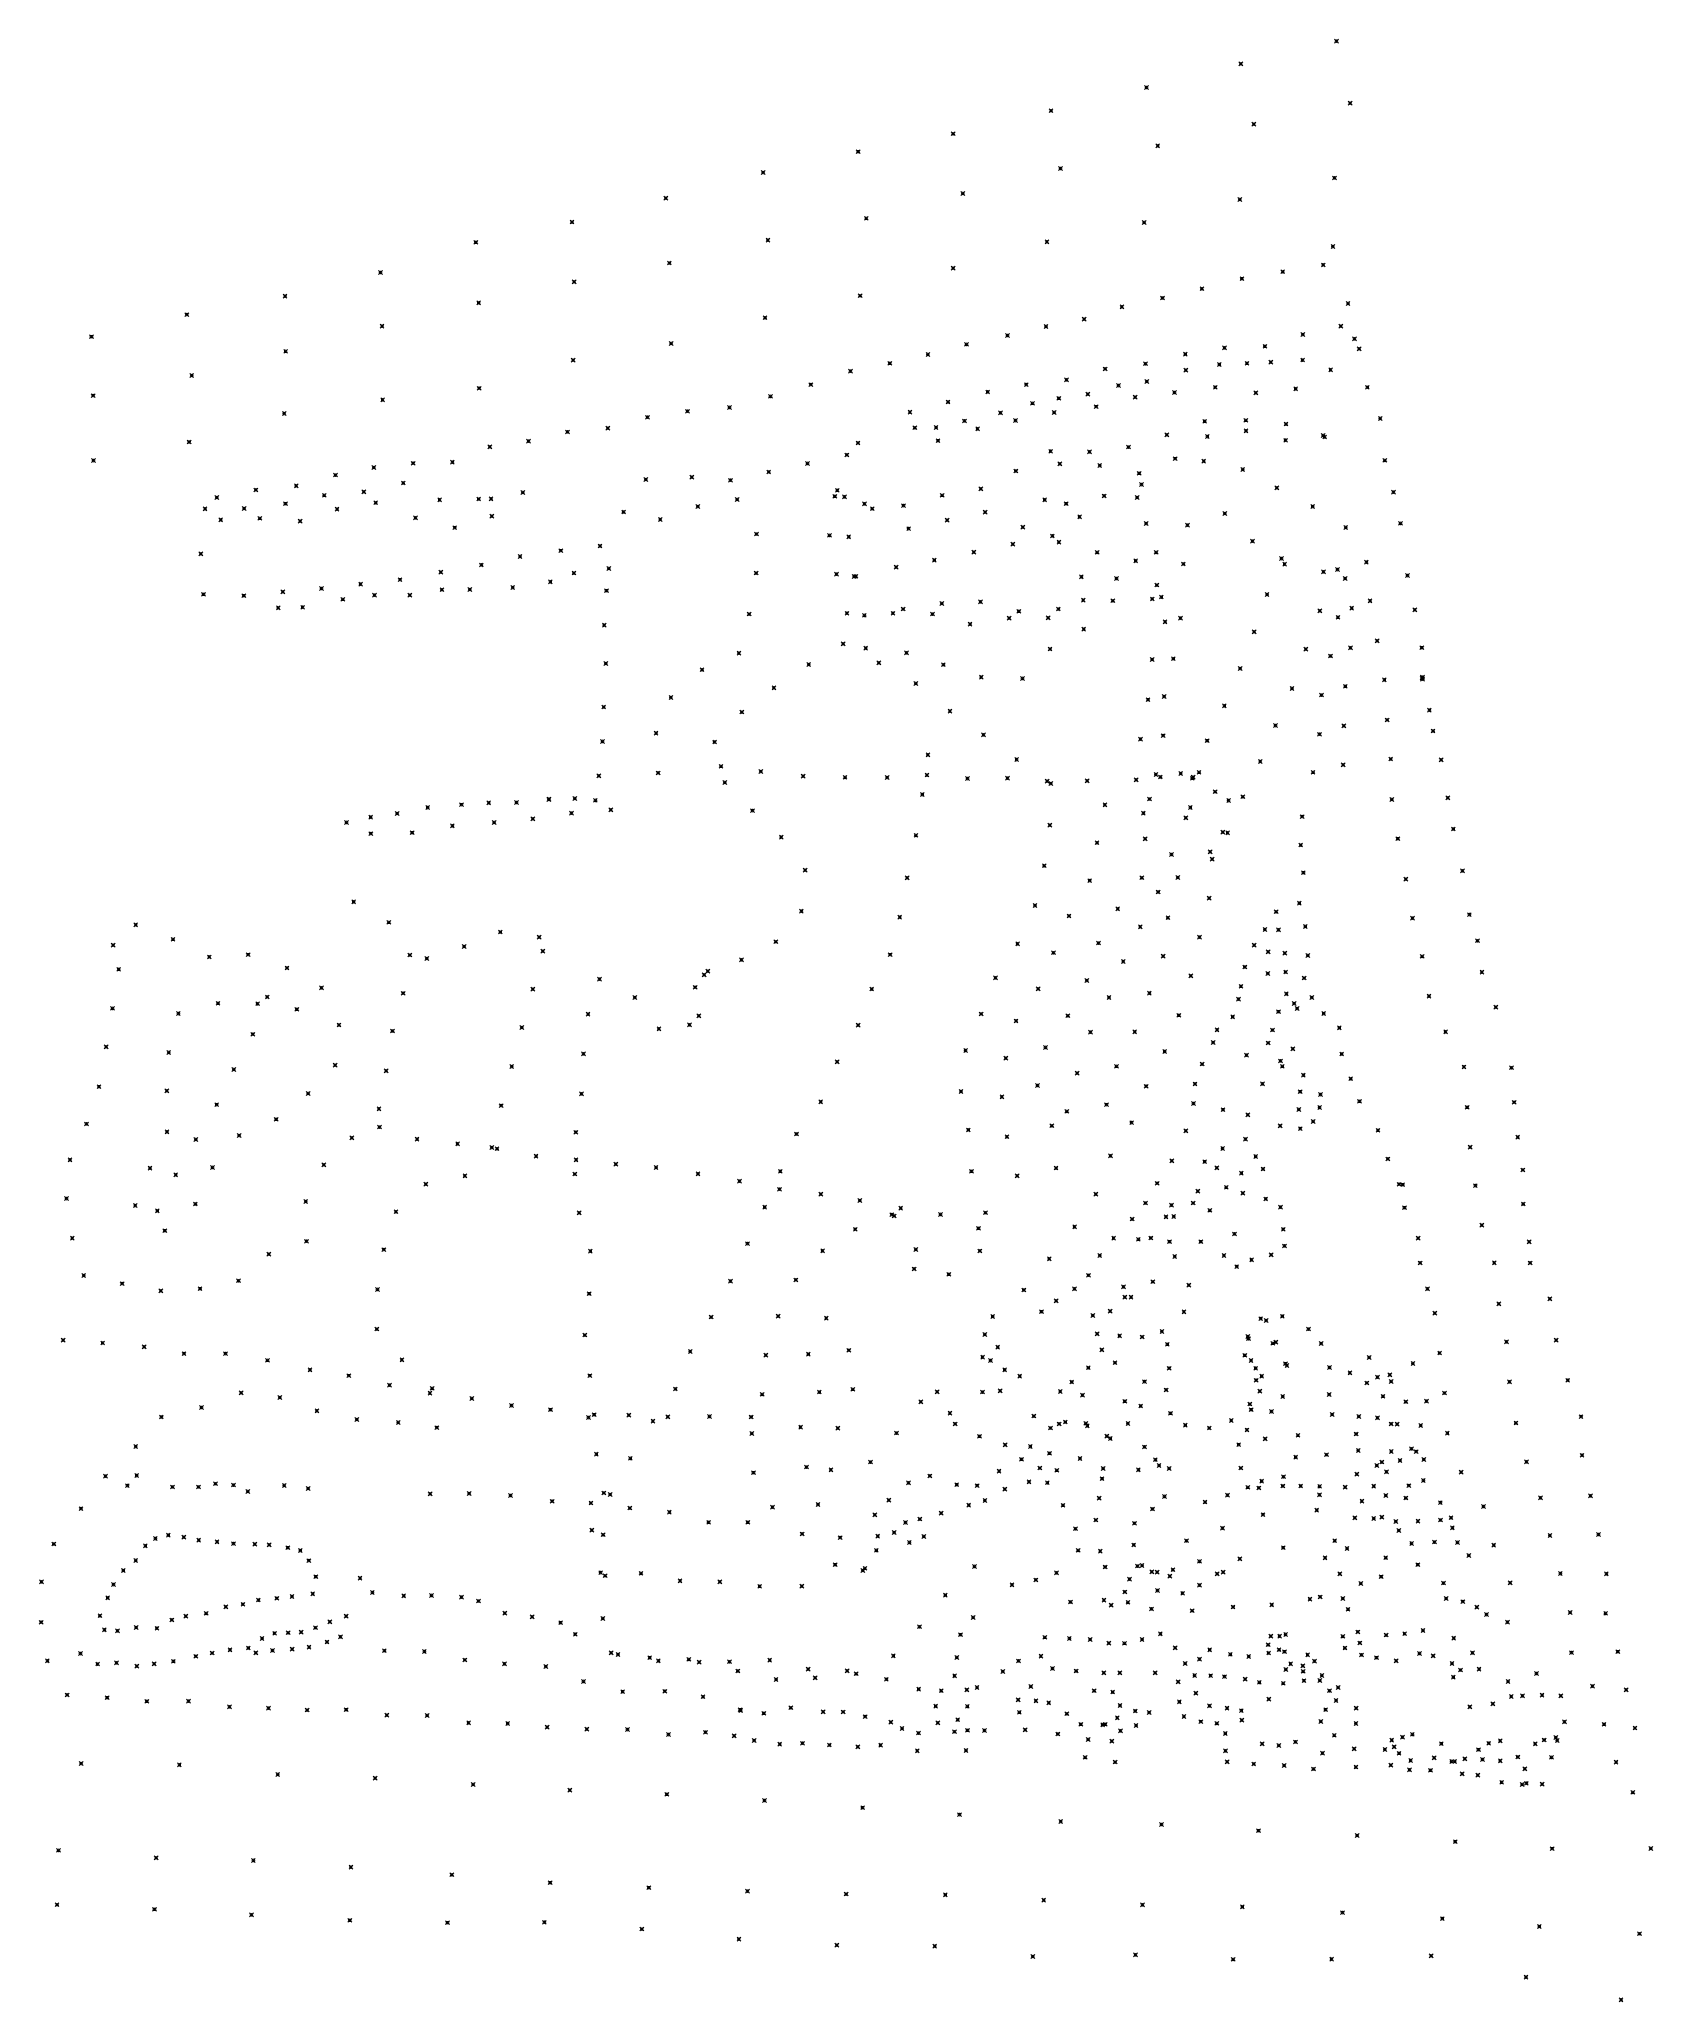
# Model space of a CAD drawing. Header units: metres. Extents: x 2587613 to 2587696, y 4035799 to 4035901.
import ezdxf

# ---------------------------------------------------------------- set-up
doc = ezdxf.new("R2010")
doc.units = ezdxf.units.M
doc.header["$PDMODE"] = 35
doc.header["$PDSIZE"] = 0.1
doc.layers.add('GPSPUNTO-RTK', color=4, linetype='Continuous')

msp = doc.modelspace()

# ---------------------------------------------------------------- linework, layer by layer
at = {"layer": 'GPSPUNTO-RTK'}
for p in [(2587679.64, 4035900.41, 4.06), (2587674.69, 4035899.23, 4.11), (2587669.81, 4035898.01, 4.11), (2587664.87, 4035896.81, 4.06), (2587680.35, 4035897.2, 4.24), (2587659.81, 4035895.62, 4.11), (2587675.37, 4035896.11, 4.27), (2587654.89, 4035894.69, 4.05), (2587670.39, 4035894.99, 4.21), (2587649.97, 4035893.61, 4.12), (2587665.36, 4035893.82, 4.22), (2587679.54, 4035893.33, 4.04), (2587644.94, 4035892.29, 4.16), (2587660.31, 4035892.53, 4.22), (2587674.64, 4035892.22, 4.08), (2587655.31, 4035891.24, 4.24), (2587640.08, 4035891.05, 4.13), (2587669.69, 4035891.03, 4.05), (2587635.1, 4035890, 4.12), (2587650.22, 4035890.11, 4.25), (2587664.66, 4035890.03, 4.07), (2587679.46, 4035889.78, 4.12), (2587630.17, 4035888.44, 4.17), (2587645.12, 4035888.93, 4.21), (2587659.81, 4035888.66, 4.09), (2587676.86, 4035888.48, 4.09), (2587678.96, 4035888.83, 4.14), (2587625.23, 4035887.22, 4.18), (2587640.19, 4035887.96, 4.21), (2587654.99, 4035887.24, 3.98), (2587672.68, 4035887.6, 4.11), (2587674.75, 4035888.12, 4.15), (2587620.15, 4035886.26, 4.09), (2587635.25, 4035886.87, 4.17), (2587668.54, 4035886.66, 4.11), (2587670.64, 4035887.12, 4.08), (2587680.24, 4035886.84, 4.16), (2587615.21, 4035885.12, 4.18), (2587630.25, 4035885.66, 4.17), (2587650.07, 4035886.1, 4.07), (2587662.62, 4035885.18, 4.08), (2587664.61, 4035885.65, 4.08), (2587666.58, 4035886.03, 4.08), (2587677.9, 4035885.23, 4.2), (2587679.87, 4035885.66, 4.08), (2587625.26, 4035884.36, 4.2), (2587645.21, 4035884.77, 3.99), (2587658.5, 4035884.2, 4.13), (2587660.5, 4035884.72, 4.08), (2587671.82, 4035884.21, 4.11), (2587673.85, 4035884.54, 4.1), (2587675.94, 4035884.62, 4.21), (2587680.57, 4035885.01, 4.11), (2587680.82, 4035884.49, 4.15), (2587620.4, 4035883.11, 4.2), (2587640.14, 4035883.9, 4.03), (2587654.49, 4035883.34, 4.13), (2587656.53, 4035883.74, 4.18), (2587667.67, 4035883.45, 4.05), (2587669.76, 4035883.72, 4.16), (2587671.85, 4035883.39, 3.7), (2587673.58, 4035883.68, 3.8), (2587675.01, 4035883.74, 3.75), (2587676.25, 4035883.8, 3.78), (2587677.89, 4035883.91, 3.82), (2587679.34, 4035883.4, 4.17), (2587615.3, 4035882.07, 4.21), (2587635.28, 4035882.45, 4.07), (2587652.44, 4035882.64, 4.17), (2587661.59, 4035882.26, 4.14), (2587663.59, 4035882.64, 4.14), (2587665.67, 4035882.89, 4.1), (2587666.77, 4035882.15, 3.43), (2587668.36, 4035882.59, 3.55), (2587669.83, 4035882.8, 3.53), (2587671.26, 4035882.23, 4.24), (2587673.37, 4035882.5, 4.18), (2587675.47, 4035882.21, 4.31), (2587677.53, 4035882.42, 4.36), (2587681.24, 4035882.5, 4.15), (2587625.19, 4035881.14, 4.05), (2587630.28, 4035881.85, 4.04), (2587646.06, 4035881.26, 4.09), (2587648.23, 4035881.46, 4.08), (2587650.35, 4035882.03, 4.11), (2587657.57, 4035881.21, 4.2), (2587659.54, 4035881.74, 4.23), (2587662.26, 4035881.18, 3.36), (2587663.91, 4035881.67, 3.39), (2587665.03, 4035881.2, 4.13), (2587665.27, 4035881.93, 3.32), (2587667.21, 4035881.5, 4.2), (2587669.22, 4035881.99, 4.19), (2587639.85, 4035880.19, 4.13), (2587641.93, 4035880.39, 4.14), (2587643.99, 4035880.95, 4.14), (2587657.82, 4035880.41, 3.57), (2587658.92, 4035880.42, 3.53), (2587660.39, 4035880.76, 3.41), (2587661.07, 4035880.35, 4.2), (2587663.03, 4035880.78, 4.1), (2587670.86, 4035880.04, 5.15), (2587672.82, 4035880.74, 5.11), (2587674.95, 4035880.79, 5.1), (2587674.96, 4035880.25, 4.91), (2587677.03, 4035880.6, 5.45), (2587681.91, 4035880.89, 4.17), (2587620.27, 4035879.67, 4.03), (2587635.83, 4035879.42, 4.13), (2587637.83, 4035879.71, 4.14), (2587654.88, 4035879.62, 4.23), (2587659.02, 4035879.74, 4.19), (2587664.85, 4035879.19, 4.99), (2587666.86, 4035879.16, 5.07), (2587668.88, 4035879.41, 5.08), (2587672.96, 4035879.95, 4.79), (2587677.01, 4035879.76, 4.89), (2587678.95, 4035880.01, 5.27), (2587679.03, 4035879.93, 5.27), (2587615.32, 4035878.71, 4.15), (2587629.82, 4035878.35, 4.18), (2587631.86, 4035878.57, 4.32), (2587633.89, 4035878.63, 4.24), (2587650.26, 4035878.12, 4.18), (2587652.27, 4035878.56, 4.22), (2587654.3, 4035879, 4.3), (2587663.05, 4035878.17, 4.85), (2587665.33, 4035878.54, 4.46), (2587667.39, 4035878.45, 4.74), (2587669.43, 4035878.05, 4.47), (2587671.29, 4035878.81, 4.78), (2587672.77, 4035878.68, 4.95), (2587674.79, 4035878.25, 5.46), (2587682.14, 4035878.72, 4.29), (2587623.72, 4035877.19, 4.39), (2587625.81, 4035877.4, 4.27), (2587627.84, 4035877.96, 4.27), (2587629.31, 4035877.09, 4.52), (2587631.35, 4035877.55, 4.59), (2587637.54, 4035877.06, 4.13), (2587643.9, 4035877.73, 4.21), (2587646.28, 4035877.85, 4.11), (2587648.28, 4035877.69, 4.12), (2587653.81, 4035877.17, 4.65), (2587661.24, 4035877.25, 5.19), (2587669.55, 4035877.47, 4.44), (2587676.56, 4035877.3, 5.79), (2587682.59, 4035877.08, 4.28), (2587621.09, 4035876.21, 4.5), (2587621.7, 4035876.8, 4.19), (2587623.11, 4035876.23, 4.55), (2587625.25, 4035876.48, 4.52), (2587627.26, 4035876.91, 4.26), (2587627.92, 4035876.2, 4.16), (2587629.92, 4035876.53, 4.17), (2587633.23, 4035876.68, 4.93), (2587635.25, 4035876.72, 4.79), (2587635.89, 4035876.73, 4.55), (2587642.75, 4035876.05, 4.22), (2587646.59, 4035876.33, 4.43), (2587648.63, 4035876.7, 4.57), (2587653.68, 4035876.86, 4.6), (2587654.18, 4035876.83, 4.86), (2587655.22, 4035876.47, 4.91), (2587655.62, 4035876.22, 4.88), (2587657.24, 4035876.38, 5.3), (2587659.24, 4035876.91, 5.24), (2587661.46, 4035876.04, 4.79), (2587664.54, 4035876.68, 4.51), (2587665.65, 4035876.48, 4.37), (2587667.62, 4035876.88, 4.65), (2587669.33, 4035876.8, 4.26), (2587673.86, 4035875.97, 4.88), (2587678.41, 4035876.33, 5.82), (2587621.9, 4035875.64, 4.19), (2587623.92, 4035875.72, 4.28), (2587626.01, 4035875.58, 4.26), (2587631.98, 4035875.75, 4.26), (2587634.01, 4035875.24, 4.19), (2587635.93, 4035875.83, 4.17), (2587644.65, 4035875.66, 4.41), (2587657.5, 4035875.19, 4.97), (2587659.5, 4035875.63, 4.77), (2587663.41, 4035875.26, 4.89), (2587666.35, 4035875.8, 4.42), (2587669.79, 4035875.45, 4.43), (2587671.93, 4035875.37, 4.79), (2587680.12, 4035875.25, 5.45), (2587682.96, 4035875.46, 4.23), (2587639.5, 4035874.05, 4.22), (2587641.53, 4035874.29, 4.24), (2587649.63, 4035874.91, 4.67), (2587653.41, 4035874.84, 4.58), (2587654.4, 4035874.76, 4.96), (2587660.88, 4035873.97, 4.96), (2587662.89, 4035874.39, 4.93), (2587664.94, 4035874.81, 4.85), (2587665.28, 4035874.49, 4.8), (2587667.26, 4035873.96, 4.2), (2587670.31, 4035873.96, 4.07), (2587675.3, 4035874.54, 4.82), (2587620.87, 4035873.88, 4.19), (2587633.29, 4035872.94, 4.21), (2587635.39, 4035873.31, 4.18), (2587637.39, 4035873.75, 4.17), (2587641.99, 4035873.13, 4.77), (2587656.86, 4035873.2, 4.88), (2587658.83, 4035873.56, 4.95), (2587669.25, 4035873.52, 4.07), (2587671.72, 4035873.36, 4.7), (2587676.8, 4035873.64, 4.82), (2587676.96, 4035873.35, 4.84), (2587678.97, 4035872.95, 4.79), (2587679.7, 4035873.07, 4.79), (2587681.19, 4035873.45, 5.05), (2587625.11, 4035871.92, 4.32), (2587627.12, 4035872.09, 4.31), (2587629.14, 4035872.32, 4.35), (2587631.18, 4035872.55, 4.34), (2587633.35, 4035872.03, 4.54), (2587634.79, 4035872.04, 4.55), (2587637.01, 4035872.14, 4.57), (2587638.96, 4035872.44, 4.61), (2587640.18, 4035872.89, 4.6), (2587641.86, 4035871.98, 4.64), (2587649.61, 4035872.89, 4.75), (2587653.77, 4035872.83, 4.61), (2587654.68, 4035872.71, 4.88), (2587654.77, 4035872.72, 4.9), (2587666.44, 4035872.7, 4.71), (2587668.26, 4035872.61, 4.65), (2587670.35, 4035872.27, 4.67), (2587680.09, 4035872.61, 4.82), (2587683.32, 4035872.76, 4.23), (2587621.01, 4035871.79, 4.25), (2587623.1, 4035871.72, 4.35), (2587624.88, 4035871.09, 4.42), (2587626.14, 4035871.12, 4.48), (2587628.22, 4035871.53, 4.43), (2587629.86, 4035871.75, 4.44), (2587631.69, 4035871.75, 4.52), (2587657.22, 4035871.03, 5.02), (2587659.22, 4035871.32, 4.88), (2587661.22, 4035871.4, 4.86), (2587663.2, 4035870.91, 4.83), (2587665.25, 4035871.03, 4.77), (2587666.54, 4035871.49, 5), (2587668.07, 4035871.46, 4.53), (2587670.11, 4035871.55, 4.52), (2587670.58, 4035871.65, 4.6), (2587676.05, 4035871.78, 4.71), (2587678.78, 4035870.94, 4.73), (2587680.43, 4035871.07, 4.87), (2587681.38, 4035871.45, 5.11), (2587683.7, 4035870.99, 4.41), (2587641.75, 4035870.19, 4.61), (2587649.25, 4035870.77, 4.74), (2587654.31, 4035870.81, 4.57), (2587655.21, 4035870.7, 4.94), (2587656.69, 4035870.81, 5.03), (2587658.74, 4035870.77, 5.15), (2587660.68, 4035870.25, 5.12), (2587662.7, 4035870.56, 5.09), (2587664.72, 4035870.57, 5.01), (2587666.56, 4035869.99, 4.51), (2587670.77, 4035870.37, 4.67), (2587671.57, 4035870.56, 4.62), (2587679.72, 4035870.6, 4.63), (2587654.11, 4035869.23, 4.53), (2587655.28, 4035869, 4.47), (2587664.82, 4035868.96, 4.49), (2587675.38, 4035869.85, 4.69), (2587678.06, 4035868.95, 4.74), (2587680.37, 4035869.02, 4.76), (2587681.75, 4035869.38, 5.4), (2587684.06, 4035869.03, 4.14), (2587641.83, 4035868.21, 4.74), (2587646.81, 4035867.89, 4.85), (2587648.72, 4035868.75, 4.67), (2587652.33, 4035868.16, 4.44), (2587655.96, 4035868.25, 4.46), (2587657.39, 4035868.76, 4.41), (2587659.3, 4035868.15, 4.53), (2587670.1, 4035868.42, 4.69), (2587671.2, 4035868.46, 4.66), (2587674.66, 4035867.95, 4.71), (2587679.33, 4035868.6, 4.49), (2587650.53, 4035866.95, 4.43), (2587657.87, 4035867.18, 4.48), (2587661.26, 4035867.5, 4.48), (2587663.39, 4035867.44, 4.42), (2587677.34, 4035866.92, 4.7), (2587680.1, 4035867.03, 4.54), (2587682.12, 4035867.37, 5.22), (2587684.08, 4035867.47, 4.48), (2587684.09, 4035867.5, 4.49), (2587684.09, 4035867.4, 4.48), (2587641.72, 4035865.96, 4.76), (2587645.2, 4035866.45, 4.85), (2587669.89, 4035866.34, 4.8), (2587670.73, 4035866.5, 4.68), (2587673.84, 4035866.02, 4.72), (2587678.87, 4035866.58, 4.47), (2587648.87, 4035865.7, 4.43), (2587659.64, 4035865.75, 4.4), (2587676.49, 4035865, 4.69), (2587680.02, 4035864.99, 4.42), (2587682.27, 4035865.29, 5.34), (2587684.45, 4035865.8, 4.32), (2587641.66, 4035864.18, 4.87), (2587644.43, 4035864.61, 4.84), (2587647.46, 4035864.15, 4.4), (2587661.38, 4035864.52, 4.4), (2587669.5, 4035864.3, 5.13), (2587670.67, 4035864.48, 4.83), (2587672.95, 4035864.22, 4.71), (2587678.76, 4035864.55, 4.43), (2587684.64, 4035864.72, 4.33), (2587647.79, 4035862.89, 4.27), (2587658.5, 4035863.49, 4.39), (2587663.09, 4035863.24, 4.37), (2587675.7, 4035863.14, 4.7), (2587679.99, 4035862.97, 4.37), (2587682.45, 4035863.27, 5.4), (2587685.06, 4035863.23, 4.23), (2587641.47, 4035862.4, 4.94), (2587644.54, 4035862.55, 4.76), (2587647.99, 4035862.06, 4.4), (2587649.85, 4035862.62, 4.31), (2587652.04, 4035862.38, 4.28), (2587654.21, 4035862.32, 4.28), (2587656.39, 4035862.31, 4.3), (2587658.45, 4035862.44, 4.33), (2587660.55, 4035862.26, 4.31), (2587662.62, 4035862.28, 4.35), (2587664.67, 4035862.12, 4.29), (2587664.86, 4035862, 4.38), (2587666.74, 4035862.14, 4.26), (2587669.28, 4035862.19, 4.83), (2587670.3, 4035862.47, 4.71), (2587670.53, 4035862.34, 4.68), (2587671.58, 4035862.52, 4.66), (2587672.18, 4035862.27, 4.69), (2587672.23, 4035862.33, 4.67), (2587672.53, 4035862.58, 4.73), (2587678.43, 4035862.58, 4.19), (2587632.61, 4035860.76, 4.63), (2587634.36, 4035860.91, 4.71), (2587635.77, 4035861, 4.68), (2587637.21, 4035861.02, 4.69), (2587638.88, 4035861.18, 4.76), (2587638.89, 4035861.19, 4.77), (2587640.23, 4035861.23, 4.89), (2587641.29, 4035861.13, 4.91), (2587658.21, 4035861.43, 4.37), (2587667.66, 4035860.9, 5.17), (2587669.97, 4035861.2, 4.62), (2587672.08, 4035860.76, 5.31), (2587673.36, 4035861.58, 4.66), (2587674.06, 4035861.12, 4.66), (2587674.8, 4035861.32, 4.62), (2587682.51, 4035861.18, 5.39), (2587685.4, 4035861.26, 4.17), (2587628.41, 4035859.99, 4.61), (2587629.66, 4035860.26, 4.54), (2587631.03, 4035860.45, 4.54), (2587633.89, 4035859.81, 4.6), (2587636.05, 4035859.99, 4.59), (2587638.05, 4035860.18, 4.73), (2587640.05, 4035860.47, 4.91), (2587642.09, 4035860.64, 4.88), (2587649.42, 4035860.6, 4.44), (2587664.81, 4035859.85, 4.37), (2587669.65, 4035860.47, 4.62), (2587671.85, 4035860.23, 5.33), (2587677.87, 4035860.29, 4.04), (2587629.67, 4035859.41, 4.55), (2587631.81, 4035859.46, 4.64), (2587650.91, 4035859.23, 4.39), (2587657.88, 4035859.32, 4.34), (2587667.25, 4035858.94, 5), (2587669.74, 4035859.14, 4.59), (2587673.76, 4035859.49, 4.65), (2587674.01, 4035859.45, 4.61), (2587677.79, 4035858.82, 4.11), (2587682.82, 4035859.15, 5.47), (2587685.69, 4035859.65, 4.23), (2587664.52, 4035857.75, 4.37), (2587671.1, 4035858.33, 5.07), (2587673.11, 4035858.47, 4.55), (2587673.21, 4035858.09, 4.73), (2587652.15, 4035857.52, 4.39), (2587657.42, 4035857.12, 4.33), (2587666.87, 4035856.98, 5.14), (2587669.57, 4035857.13, 4.78), (2587671.43, 4035857.14, 5), (2587677.93, 4035857.39, 4.05), (2587683.23, 4035857.05, 5.51), (2587686.16, 4035857.49, 4.25), (2587628.78, 4035855.88, 4.42), (2587664.04, 4035855.69, 4.39), (2587670.41, 4035856.39, 4.76), (2587673.05, 4035856.07, 5.38), (2587677.72, 4035855.81, 3.97), (2587617.5, 4035854.69, 4.82), (2587630.6, 4035854.82, 4.33), (2587651.95, 4035855.4, 4.32), (2587657.04, 4035855.09, 4.33), (2587665.8, 4035855.15, 5.08), (2587668.32, 4035855.52, 4.63), (2587670.92, 4035855.06, 4.81), (2587676.52, 4035855.37, 4.01), (2587683.58, 4035855.04, 5.61), (2587686.52, 4035855.22, 4.21), (2587616.33, 4035853.64, 4.19), (2587619.43, 4035853.94, 5.4), (2587636.37, 4035854.32, 4.37), (2587638.38, 4035854.05, 4.33), (2587650.63, 4035853.82, 4.37), (2587663.14, 4035853.71, 4.18), (2587667.33, 4035853.75, 4.85), (2587669.49, 4035854.59, 5.18), (2587672.55, 4035854.05, 5.67), (2587675.38, 4035853.64, 4.36), (2587675.94, 4035854.45, 4.39), (2587676.64, 4035854.43, 3.84), (2587678.03, 4035854.61, 3.95), (2587686.94, 4035853.87, 4.29), (2587621.31, 4035853.03, 5.63), (2587623.32, 4035853.15, 5.26), (2587631.69, 4035853.13, 4.45), (2587632.57, 4035852.95, 4.35), (2587634.5, 4035853.57, 4.36), (2587638.57, 4035853.33, 4.32), (2587648.85, 4035852.88, 4.34), (2587656.54, 4035853.15, 4.25), (2587665, 4035853.25, 5.1), (2587668.61, 4035852.79, 5), (2587670.67, 4035853.07, 4.85), (2587676.11, 4035853.3, 4.47), (2587676.97, 4035853.23, 3.95), (2587678.16, 4035853.11, 3.98), (2587684.08, 4035853.06, 5.48), (2587616.62, 4035852.39, 4.3), (2587625.33, 4035852.46, 5.38), (2587641.5, 4035851.88, 4.34), (2587646.92, 4035852.1, 4.32), (2587647.11, 4035852.29, 4.33), (2587662, 4035851.95, 4.32), (2587666.72, 4035851.81, 4.43), (2587672.11, 4035852.05, 5.59), (2587674.9, 4035852.51, 4.38), (2587676.09, 4035852.17, 4.01), (2587677.01, 4035852.25, 3.98), (2587677.97, 4035851.94, 3.94), (2587687.17, 4035852.24, 4.31), (2587621.76, 4035850.63, 6.24), (2587623.81, 4035850.61, 6.46), (2587624.31, 4035850.96, 6.14), (2587627.12, 4035851.43, 5.81), (2587631.34, 4035851.15, 4.35), (2587638.05, 4035851.36, 4.3), (2587643.33, 4035850.93, 4.35), (2587646.45, 4035851.46, 4.35), (2587655.59, 4035851.37, 4.33), (2587664.2, 4035851.38, 5.31), (2587667.87, 4035850.93, 4.96), (2587669.96, 4035851.16, 4.61), (2587674.57, 4035850.85, 4.12), (2587674.7, 4035851.51, 4.01), (2587677.05, 4035851.12, 3.99), (2587677.45, 4035850.62, 4.21), (2587678.37, 4035850.93, 3.99), (2587684.43, 4035851, 5.44), (2587616.3, 4035850.37, 4.37), (2587619.71, 4035850.1, 6.27), (2587625.84, 4035850.32, 5.98), (2587640.91, 4035850.07, 4.37), (2587646.64, 4035849.98, 4.43), (2587661.25, 4035850.08, 4.44), (2587663.06, 4035849.72, 4.82), (2587665.74, 4035849.99, 4.38), (2587671.48, 4035850.01, 5.59), (2587674.27, 4035849.93, 4.15), (2587676.64, 4035850.2, 4.57), (2587677.61, 4035850.36, 4.01), (2587678.98, 4035850.1, 4.01), (2587687.89, 4035850.43, 4.27), (2587623.56, 4035849.03, 6.07), (2587628.02, 4035849.51, 5.98), (2587630.79, 4035849.2, 4.39), (2587637.48, 4035849.38, 4.36), (2587644.58, 4035849.31, 4.37), (2587646.16, 4035849.52, 4.19), (2587654.89, 4035849.5, 4.26), (2587666.91, 4035849.14, 5.09), (2587669.2, 4035849.16, 4.85), (2587673.26, 4035848.6, 4.99), (2587673.46, 4035849.26, 4.55), (2587676.11, 4035848.58, 3.96), (2587676.33, 4035849.25, 4.42), (2587679.79, 4035849.36, 3.98), (2587685.29, 4035849.16, 5.52), (2587615.97, 4035848.38, 4.26), (2587619.21, 4035848.09, 6.49), (2587640.67, 4035848.02, 4.24), (2587653.8, 4035847.6, 4.26), (2587660.45, 4035848.19, 4.4), (2587662.53, 4035847.79, 5.03), (2587664.58, 4035848.35, 4.49), (2587670.75, 4035848.14, 5.72), (2587674.99, 4035847.95, 4.71), (2587676.75, 4035847.65, 3.78), (2587677.38, 4035848.28, 4), (2587679.91, 4035848.01, 3.95), (2587622.58, 4035847.21, 6.5), (2587627.82, 4035847.43, 6.3), (2587630.46, 4035847.14, 4.34), (2587636.96, 4035847.36, 4.37), (2587666.22, 4035847.02, 5.04), (2587668.26, 4035847.37, 4.87), (2587672.69, 4035847.49, 4.85), (2587676.84, 4035847.37, 3.9), (2587677.93, 4035846.91, 3.9), (2587680.38, 4035846.73, 3.9), (2587686.24, 4035847.34, 5.49), (2587688.7, 4035847.3, 4.51), (2587615.6, 4035846.32, 4.38), (2587619.11, 4035846.1, 6.32), (2587626.43, 4035845.97, 6.19), (2587640.57, 4035845.95, 4.34), (2587652.95, 4035845.54, 4.3), (2587660.21, 4035846.07, 4.4), (2587662.33, 4035845.79, 5.13), (2587664.17, 4035846.38, 4.68), (2587669.79, 4035846.34, 5.6), (2587672.32, 4035846.46, 4.62), (2587675.81, 4035846.47, 4.18), (2587677.76, 4035846.06, 4.46), (2587678.82, 4035845.91, 3.96), (2587680.83, 4035845.56, 4.02), (2587621.69, 4035845.39, 6.45), (2587624.77, 4035844.63, 6.14), (2587630.09, 4035845.17, 4.38), (2587636.41, 4035845.34, 4.33), (2587665.69, 4035845.04, 5.01), (2587667.74, 4035845.39, 5.05), (2587672.24, 4035845.45, 4.46), (2587673.77, 4035845.13, 4.93), (2587675.05, 4035844.86, 4.22), (2587677.69, 4035845.14, 4.52), (2587678.44, 4035844.52, 4), (2587678.77, 4035845.24, 4.01), (2587686.41, 4035845.25, 5.58), (2587688.84, 4035845.51, 4.41), (2587614.95, 4035844.39, 4.38), (2587619.12, 4035843.98, 6.34), (2587620.61, 4035843.59, 6.13), (2587622.86, 4035843.79, 6.3), (2587628.69, 4035843.67, 4.41), (2587630.12, 4035844.23, 4.3), (2587632.06, 4035843.6, 4.31), (2587640.28, 4035843.96, 4.35), (2587651.7, 4035843.87, 4.31), (2587660.59, 4035844.08, 4.37), (2587662.59, 4035843.73, 5.23), (2587664.91, 4035844.3, 4.51), (2587669.04, 4035844.46, 5.7), (2587671.85, 4035844.03, 4.47), (2587674.93, 4035843.6, 4.83), (2587676.73, 4035844.29, 4.05), (2587677.77, 4035844.15, 4.01), (2587681.79, 4035844.06, 3.96), (2587689.02, 4035843.71, 4.43), (2587614.1, 4035842.53, 4.22), (2587634.16, 4035843.36, 4.29), (2587635.93, 4035843.17, 4.32), (2587636.2, 4035843.11, 4.32), (2587638.22, 4035842.72, 4.31), (2587640.29, 4035842.53, 4.34), (2587667.95, 4035842.74, 5.64), (2587671.12, 4035842.48, 4.52), (2587673.75, 4035843.12, 5.22), (2587675.46, 4035842.71, 4.89), (2587682.3, 4035842.58, 4.02), (2587686.56, 4035843.19, 5.62), (2587618.24, 4035842.1, 6.06), (2587619.57, 4035841.76, 6.15), (2587621.48, 4035842.14, 6.5), (2587627.24, 4035842.28, 4.4), (2587634.54, 4035841.71, 4.4), (2587640.23, 4035841.8, 4.3), (2587642.35, 4035842.31, 4.31), (2587644.43, 4035842.14, 4.29), (2587646.6, 4035841.81, 4.3), (2587650.86, 4035841.94, 4.34), (2587660.75, 4035841.94, 4.38), (2587663.12, 4035841.71, 5.03), (2587665.13, 4035842.11, 4.6), (2587672.82, 4035842.44, 5.14), (2587673.45, 4035842.12, 4.4), (2587674.72, 4035841.84, 4.33), (2587675.84, 4035842.06, 4.02), (2587689.29, 4035842.01, 4.37), (2587613.92, 4035840.53, 4.47), (2587632.52, 4035841.28, 4.34), (2587648.75, 4035841.43, 4.36), (2587650.82, 4035841.01, 4.28), (2587652.96, 4035840.76, 4.25), (2587654.98, 4035840.43, 4.21), (2587667.19, 4035840.76, 5.61), (2587670.36, 4035841.32, 4.42), (2587672.47, 4035840.91, 4.67), (2587673.94, 4035841.11, 4.2), (2587674.8, 4035840.81, 4.11), (2587675.98, 4035840.51, 3.98), (2587682.89, 4035841.27, 4.01), (2587683.07, 4035841.25, 4.02), (2587686.83, 4035841.2, 5.77), (2587617.48, 4035840.17, 6.45), (2587618.62, 4035839.9, 6.37), (2587620.59, 4035840.25, 6.4), (2587626.3, 4035840.38, 4.44), (2587630.97, 4035839.85, 4.34), (2587640.45, 4035839.79, 4.36), (2587650.05, 4035840.09, 4.35), (2587656.63, 4035839.7, 4.29), (2587656.75, 4035839.63, 4.29), (2587657.09, 4035840.03, 4.27), (2587659.15, 4035839.71, 4.34), (2587661.48, 4035839.8, 4.35), (2587669.07, 4035839.47, 4.73), (2587669.76, 4035840.3, 4.5), (2587670.82, 4035839.59, 5.21), (2587671.1, 4035840.19, 5.4), (2587671.22, 4035839.6, 4.8), (2587672.23, 4035840.3, 4.87), (2587673.09, 4035839.92, 5.23), (2587676.75, 4035840.09, 3.9), (2587683.16, 4035840.06, 4.02), (2587689.31, 4035840.25, 4.35), (2587614.22, 4035838.48, 4.64), (2587619.01, 4035838.87, 6.34), (2587654.74, 4035838.94, 4.31), (2587661.12, 4035838.99, 4.34), (2587666.09, 4035839.07, 5.5), (2587668.11, 4035838.48, 4.66), (2587669.39, 4035838.42, 5.39), (2587670.04, 4035838.49, 4.68), (2587674.36, 4035838.7, 4.74), (2587676.89, 4035838.94, 4.02), (2587683.87, 4035838.48, 3.9), (2587687.16, 4035839.15, 5.72), (2587624.39, 4035837.65, 4.37), (2587626.34, 4035838.32, 4.37), (2587630.34, 4035837.89, 4.36), (2587641.03, 4035837.81, 4.39), (2587649.16, 4035838.2, 4.41), (2587653.05, 4035837.83, 4.37), (2587657.87, 4035837.9, 4.35), (2587661.19, 4035837.82, 4.43), (2587664.78, 4035837.41, 5.59), (2587667.39, 4035837.58, 4.87), (2587671, 4035838.3, 4.54), (2587671.27, 4035837.53, 4.41), (2587672.62, 4035838.3, 4.27), (2587673.82, 4035837.58, 4.26), (2587676.26, 4035837.62, 4.16), (2587676.95, 4035838.08, 4.05), (2587689.61, 4035838.29, 4.42), (2587614.81, 4035836.55, 4.41), (2587657.79, 4035836.89, 4.31), (2587659.58, 4035836.61, 4.47), (2587666.81, 4035836.56, 4.41), (2587674.48, 4035837.01, 4.22), (2587675.25, 4035837.36, 4.27), (2587683.97, 4035837.2, 3.96), (2587687.81, 4035837.21, 5.56), (2587689.67, 4035837.2, 4.77), (2587616.8, 4035836.13, 4.54), (2587618.8, 4035835.76, 4.42), (2587620.83, 4035835.87, 4.54), (2587622.82, 4035836.28, 4.48), (2587630.01, 4035835.83, 4.44), (2587640.97, 4035835.61, 4.32), (2587648.28, 4035836.26, 4.38), (2587651.66, 4035836.32, 4.42), (2587663.46, 4035835.8, 5.46), (2587666.08, 4035835.86, 4.65), (2587668.62, 4035835.96, 4.54), (2587668.69, 4035835.43, 5.02), (2587669.01, 4035835.43, 5.31), (2587670.14, 4035836.23, 5.47), (2587672, 4035836.05, 4.39), (2587684.35, 4035835.86, 4.03), (2587647.28, 4035834.4, 4.32), (2587650.75, 4035834.45, 4.44), (2587661.85, 4035834.43, 4.95), (2587664.38, 4035834.68, 5.03), (2587665.14, 4035835.24, 4.66), (2587667.03, 4035834.48, 4.39), (2587667.93, 4035834.71, 5.15), (2587671.75, 4035834.67, 4.29), (2587676.84, 4035834.44, 4.01), (2587684.73, 4035834.6, 4.01), (2587688.04, 4035835.08, 5.5), (2587690.68, 4035835.34, 4.45), (2587629.98, 4035833.78, 4.45), (2587640.74, 4035833.47, 4.3), (2587653.24, 4035834.34, 4.83), (2587661.44, 4035833.5, 4.47), (2587667.26, 4035833.53, 4.29), (2587668.42, 4035833.43, 4.21), (2587669.59, 4035833.37, 4.34), (2587670.61, 4035833.65, 4.42), (2587675.05, 4035833.39, 4.14), (2587675.72, 4035834.32, 4.17), (2587676, 4035834.22, 4.09), (2587678.19, 4035833.78, 3.89), (2587613.75, 4035833.2, 4.49), (2587615.79, 4035833.06, 4.46), (2587617.94, 4035832.86, 4.44), (2587620, 4035832.51, 4.4), (2587622.15, 4035832.51, 4.36), (2587646.2, 4035832.62, 4.34), (2587650.11, 4035832.43, 4.48), (2587652.31, 4035832.48, 5.67), (2587654.41, 4035832.68, 4.72), (2587661.33, 4035832.33, 4.29), (2587662.11, 4035832.84, 4.31), (2587667.5, 4035832.71, 4.27), (2587670.89, 4035832.99, 4.32), (2587674.9, 4035832.42, 4.13), (2587675.09, 4035833.28, 4.14), (2587676.35, 4035833.04, 4.8), (2587676.5, 4035833.1, 4.91), (2587678.85, 4035833.03, 3.98), (2587681.33, 4035832.31, 3.95), (2587684.98, 4035832.54, 4.16), (2587688.44, 4035833.12, 5.56), (2587691.01, 4035833.21, 4.45), (2587624.32, 4035832.16, 4.39), (2587626.52, 4035831.67, 4.34), (2587628.53, 4035831.37, 4.4), (2587631.28, 4035832.19, 4.4), (2587641, 4035831.37, 4.29), (2587661.74, 4035832.15, 4.36), (2587662.47, 4035831.67, 4.88), (2587663.25, 4035831.34, 5.6), (2587666.8, 4035831.78, 4.34), (2587668.18, 4035832.04, 4.27), (2587670.98, 4035831.75, 4.4), (2587675.22, 4035832.15, 4.17), (2587675.46, 4035831.75, 4.14), (2587675.77, 4035831.34, 4.1), (2587677, 4035831.99, 4.87), (2587677.08, 4035831.89, 4.88), (2587679.28, 4035831.79, 3.98), (2587680.34, 4035831.51, 4.71), (2587682.4, 4035831.41, 3.92), (2587683.6, 4035832, 4.01), (2587622.96, 4035830.48, 4.49), (2587630.64, 4035830.88, 4.36), (2587632.73, 4035830.46, 4.31), (2587632.84, 4035830.71, 4.41), (2587645.43, 4035830.68, 4.32), (2587649.92, 4035830.4, 4.43), (2587652.88, 4035830.52, 5.57), (2587654.61, 4035830.66, 4.78), (2587658.98, 4035830.53, 4.25), (2587661.32, 4035830.52, 4.81), (2587662.24, 4035830.58, 5.22), (2587665.35, 4035830.55, 4.27), (2587665.94, 4035831.04, 4.27), (2587666.5, 4035830.36, 4.47), (2587669.71, 4035831.06, 5), (2587670.83, 4035830.63, 4.32), (2587675.49, 4035831.13, 4.16), (2587675.68, 4035830.57, 4.19), (2587676.86, 4035830.29, 4.84), (2587679.26, 4035830.39, 4.13), (2587681.21, 4035830.99, 4.12), (2587681.77, 4035831.29, 3.79), (2587682.05, 4035830.3, 4.25), (2587682.47, 4035831.07, 4.13), (2587685.23, 4035830.47, 4.14), (2587688.6, 4035831.05, 5.61), (2587691.61, 4035831.13, 4.45), (2587620.91, 4035829.72, 4.47), (2587624.96, 4035830.24, 4.41), (2587626.88, 4035829.55, 4.4), (2587634.9, 4035830.19, 4.35), (2587636.95, 4035829.82, 4.3), (2587638.97, 4035829.61, 4.33), (2587641.23, 4035829.35, 4.33), (2587643.02, 4035829.32, 4.25), (2587658.13, 4035830.01, 4.63), (2587659.64, 4035829.43, 4.42), (2587663.98, 4035829.28, 4.86), (2587668.69, 4035830.04, 4.53), (2587669.51, 4035829.8, 4.9), (2587671.05, 4035829.42, 4.26), (2587675.16, 4035829.9, 4.22), (2587675.23, 4035829.61, 4.22), (2587676.28, 4035829.51, 4.71), (2587679.42, 4035829.36, 4.05), (2587683.23, 4035830.02, 4.41), (2587684.3, 4035830.05, 4.37), (2587618.83, 4035829.23, 4.52), (2587628.94, 4035829.1, 4.39), (2587631.09, 4035828.95, 4.46), (2587633.08, 4035828.68, 4.39), (2587640.93, 4035829.2, 4.33), (2587644.27, 4035829.01, 4.36), (2587645.04, 4035829.24, 4.3), (2587647.2, 4035829.26, 4.36), (2587649.35, 4035829.23, 4.28), (2587649.39, 4035828.38, 4.44), (2587651.91, 4035828.7, 5.18), (2587653.84, 4035828.65, 4.69), (2587656.87, 4035828.4, 4.68), (2587659.91, 4035828.87, 4.19), (2587664.84, 4035828.66, 5.19), (2587665.29, 4035828.87, 5.15), (2587665.61, 4035828.97, 5.31), (2587666.67, 4035828.9, 5.38), (2587666.75, 4035828.77, 5.33), (2587668.85, 4035828.89, 4.71), (2587671.82, 4035828.81, 4.23), (2587673.06, 4035828.66, 4.23), (2587674.2, 4035829.05, 4.16), (2587675.01, 4035828.56, 4.28), (2587677.65, 4035828.28, 4.42), (2587680.66, 4035828.35, 4.01), (2587680.8, 4035829.26, 4.01), (2587681.77, 4035829.19, 4.01), (2587682.47, 4035828.87, 4.02), (2587682.78, 4035828.86, 4.02), (2587684, 4035828.79, 4.01), (2587685.38, 4035828.39, 4.08), (2587688.93, 4035828.92, 5.5), (2587692.3, 4035829.25, 4.01), (2587617.5, 4035827.7, 4.57), (2587641.34, 4035827.31, 4.4), (2587661.17, 4035828.23, 3.92), (2587662.5, 4035827.79, 4.03), (2587663.8, 4035827.7, 4.43), (2587664.79, 4035827.35, 4.35), (2587667.76, 4035828.24, 5.36), (2587667.94, 4035828.12, 5.36), (2587669.71, 4035827.68, 4.37), (2587674.58, 4035827.8, 4.26), (2587675.95, 4035828.1, 4.93), (2587679.13, 4035827.28, 4.76), (2587680.77, 4035827.5, 3.95), (2587682.48, 4035827.45, 3.99), (2587683.52, 4035827.59, 3.8), (2587683.77, 4035827.44, 4.39), (2587692.35, 4035827.25, 4.81), (2587643.1, 4035827.09, 4.35), (2587649.47, 4035826.35, 4.64), (2587652.22, 4035826.64, 5.28), (2587653.48, 4035826.5, 4.79), (2587655.53, 4035826.9, 4.84), (2587662.18, 4035826.43, 4.39), (2587663.34, 4035827.04, 4.7), (2587664.29, 4035826.59, 4.58), (2587665.17, 4035826.47, 4.71), (2587666.37, 4035827.08, 4.29), (2587667.57, 4035826.57, 4.19), (2587669.39, 4035826.5, 4.04), (2587670.27, 4035827.02, 4.1), (2587670.46, 4035826.72, 4.12), (2587670.98, 4035826.57, 4.12), (2587674.69, 4035826.59, 4.25), (2587677.53, 4035827.15, 4.44), (2587680.7, 4035826.27, 4.08), (2587681.73, 4035826.72, 3.96), (2587681.99, 4035826.9, 3.92), (2587682.23, 4035826.39, 4.84), (2587682.93, 4035826.98, 4.51), (2587684.16, 4035827.03, 3.97), (2587686.1, 4035826.38, 4.16), (2587689.48, 4035826.91, 5.44), (2587615.94, 4035826.17, 4.75), (2587617.07, 4035825.68, 4.61), (2587617.55, 4035826.2, 4.56), (2587619.41, 4035825.61, 4.53), (2587620.75, 4035825.61, 4.67), (2587621.63, 4035825.78, 4.57), (2587622.56, 4035825.71, 4.47), (2587623.3, 4035825.38, 4.53), (2587625.19, 4035825.69, 4.47), (2587626.43, 4035825.53, 4.56), (2587632.74, 4035825.26, 4.42), (2587634.76, 4035825.27, 4.28), (2587641.73, 4035825.3, 4.47), (2587642.05, 4035825.22, 4.48), (2587657.49, 4035825.82, 4.68), (2587658.6, 4035826.18, 4.74), (2587659.99, 4035825.73, 4.62), (2587661.05, 4035825.68, 4.38), (2587662.48, 4035825.5, 4.04), (2587663.73, 4035825.88, 4.02), (2587664.68, 4035825.83, 4.03), (2587667.51, 4035826.04, 4.89), (2587675.05, 4035825.59, 4.15), (2587675.62, 4035825.56, 4.12), (2587675.77, 4035825.91, 4.15), (2587676.87, 4035825.66, 4.11), (2587676.9, 4035826.14, 4.18), (2587677.79, 4035825.66, 4.23), (2587678.77, 4035825.64, 4.25), (2587680.09, 4035825.6, 4.07), (2587681.57, 4035825.65, 3.88), (2587683.39, 4035825.68, 4.66), (2587684.14, 4035825.95, 3.75), (2587614.67, 4035824.49, 4.85), (2587636.9, 4035825.17, 4.35), (2587639.05, 4035824.87, 4.42), (2587641.06, 4035824.78, 4.44), (2587643.07, 4035824.52, 4.39), (2587645.12, 4035824.31, 4.39), (2587650.46, 4035824.57, 4.62), (2587652.81, 4035824.7, 5.33), (2587656.48, 4035824.93, 4.57), (2587659.18, 4035824.26, 4.04), (2587660.61, 4035824.67, 4.01), (2587661.45, 4035824.91, 4.03), (2587665.49, 4035824.66, 4.03), (2587667.36, 4035825.03, 4.89), (2587670.12, 4035824.47, 4.01), (2587670.74, 4035825.12, 4.04), (2587672.84, 4035824.83, 4.09), (2587674, 4035825.19, 4.17), (2587678.62, 4035824.41, 4.95), (2587678.76, 4035825.2, 5.03), (2587680.96, 4035824.88, 3.97), (2587682.2, 4035825.17, 4.33), (2587683.23, 4035825.04, 3.85), (2587685.02, 4035824.8, 3.87), (2587687.25, 4035824.6, 4.18), (2587690.2, 4035825.05, 5.43), (2587692.79, 4035825.15, 4.57), (2587641.11, 4035823.38, 4.49), (2587647.15, 4035823.78, 4.49), (2587649.18, 4035823.78, 4.52), (2587651.99, 4035823.18, 4.62), (2587655.75, 4035824.17, 4.69), (2587656.75, 4035823.25, 3.85), (2587657.34, 4035823.77, 4.01), (2587658.08, 4035823.95, 4.04), (2587666.14, 4035823.45, 4), (2587667.19, 4035823.9, 4.76), (2587669.19, 4035823.73, 4.21), (2587673.74, 4035823.48, 3.95), (2587675.84, 4035824.18, 4.12), (2587680.59, 4035824.01, 4.77), (2587681.57, 4035823.98, 4.86), (2587681.99, 4035824.05, 4.08), (2587682.71, 4035823.82, 3.93), (2587682.87, 4035823.36, 3.95), (2587683.86, 4035823.84, 4.54), (2587685.03, 4035823.9, 4.4), (2587685.57, 4035824.02, 3.97), (2587685.64, 4035823.5, 3.96), (2587613.26, 4035822.66, 4.74), (2587618, 4035822.57, 6.43), (2587618.52, 4035822.94, 6.45), (2587619.19, 4035823.12, 6.38), (2587619.99, 4035823.01, 6.33), (2587620.76, 4035822.86, 6.39), (2587621.71, 4035822.77, 6.27), (2587622.56, 4035822.68, 6.2), (2587623.67, 4035822.65, 6.19), (2587624.41, 4035822.62, 6.24), (2587625.37, 4035822.47, 6.31), (2587626.02, 4035822.32, 6.27), (2587641.69, 4035823.14, 4.5), (2587653.96, 4035822.99, 4.9), (2587655.83, 4035822.33, 4.8), (2587655.9, 4035823.07, 4.71), (2587657.54, 4035822.74, 4.02), (2587658.29, 4035823.05, 4.03), (2587666.27, 4035822.33, 4.02), (2587667.42, 4035822.29, 4.69), (2587669.15, 4035822.61, 4.17), (2587671.88, 4035822.83, 4.64), (2587676.89, 4035822.47, 5.09), (2587679.55, 4035822.83, 4.23), (2587680.19, 4035822.43, 4.73), (2587683.53, 4035822.69, 3.87), (2587684.72, 4035822.76, 3.92), (2587685.91, 4035822.74, 3.73), (2587687.78, 4035822.6, 4.09), (2587690.69, 4035823.1, 5.24), (2587693.2, 4035823.15, 4.39), (2587616.86, 4035821.29, 6.37), (2587617.5, 4035821.81, 6.57), (2587626.46, 4035821.8, 6.12), (2587641.56, 4035821.18, 4.48), (2587643.65, 4035821.14, 4.56), (2587653.7, 4035821.59, 4.49), (2587655.13, 4035821.29, 4.65), (2587655.24, 4035821.4, 4.63), (2587660.91, 4035821.5, 4.04), (2587665.15, 4035821.17, 3.92), (2587667.67, 4035821.47, 4.81), (2587669.35, 4035821.52, 4.09), (2587669.58, 4035821.55, 4.17), (2587670.09, 4035821.22, 4.16), (2587670.36, 4035821.2, 4.15), (2587671.18, 4035821.33, 4.09), (2587672.55, 4035821.76, 4.37), (2587673.78, 4035821.2, 4.64), (2587674.64, 4035821.89, 4.37), (2587679.05, 4035821.94, 4.46), (2587682.19, 4035821.95, 4.22), (2587683.85, 4035821.59, 4.82), (2587686.49, 4035822.07, 4.55), (2587612.63, 4035820.7, 4.78), (2587616.35, 4035820.56, 6.19), (2587626.82, 4035820.97, 5.85), (2587629.11, 4035820.89, 4.55), (2587629.75, 4035820.15, 4.65), (2587641.8, 4035821.02, 4.55), (2587645.67, 4035820.75, 4.58), (2587647.73, 4035820.7, 4.55), (2587649.79, 4035820.47, 4.57), (2587651.97, 4035820.48, 4.62), (2587662.85, 4035820.55, 4.08), (2587664.08, 4035820.8, 4.13), (2587668.69, 4035820.18, 4.54), (2587668.93, 4035820.84, 4.16), (2587670.38, 4035820.25, 4.4), (2587671.02, 4035821, 4.08), (2587672.55, 4035820.53, 4.62), (2587673.47, 4035821.12, 4.8), (2587679.82, 4035821.12, 4.77), (2587680.9, 4035820.62, 4.07), (2587681.95, 4035820.97, 4.17), (2587685.18, 4035820.64, 3.98), (2587688.63, 4035820.65, 4.22), (2587691.23, 4035821.13, 5.33), (2587693.61, 4035821.12, 4.37), (2587616.05, 4035819.87, 6.11), (2587622.16, 4035819.41, 5.97), (2587623.05, 4035819.54, 5.89), (2587623.85, 4035819.76, 5.73), (2587624.8, 4035819.85, 5.87), (2587625.59, 4035819.94, 5.96), (2587626.66, 4035820.08, 5.94), (2587631.37, 4035819.98, 4.56), (2587632.81, 4035820, 4.58), (2587634.36, 4035819.91, 4.47), (2587635.24, 4035819.71, 4.5), (2587659.4, 4035820.01, 4.11), (2587665.88, 4035819.66, 4.19), (2587667.61, 4035819.75, 4.27), (2587667.98, 4035819.5, 4.32), (2587668.85, 4035819.64, 4.27), (2587670.07, 4035819.3, 4.3), (2587671.68, 4035820.11, 4.51), (2587672.17, 4035819.21, 4.25), (2587674.29, 4035819.4, 4.28), (2587676.29, 4035819.51, 4.22), (2587678.27, 4035819.81, 4.19), (2587678.8, 4035819.92, 4.21), (2587679.97, 4035819.84, 4.29), (2587680.24, 4035819.28, 4.18), (2587685.32, 4035819.84, 4.08), (2587686.18, 4035819.68, 4.05), (2587686.91, 4035819.39, 4.11), (2587691.74, 4035819.12, 5.15), (2587612.61, 4035818.61, 4.8), (2587615.65, 4035818.95, 5.99), (2587615.88, 4035818.22, 6.27), (2587616.56, 4035818.17, 6.32), (2587617.52, 4035818.34, 6.23), (2587618.6, 4035818.3, 6.23), (2587619.37, 4035818.73, 6.23), (2587620.1, 4035818.93, 6.13), (2587621.15, 4035819.07, 6.11), (2587626.06, 4035818.1, 5.06), (2587626.81, 4035818.33, 5.09), (2587627.55, 4035818.63, 5.11), (2587628.39, 4035818.93, 5.27), (2587636.6, 4035819.08, 4.49), (2587638.02, 4035818.89, 4.58), (2587639.49, 4035818.59, 4.51), (2587641.68, 4035818.81, 4.55), (2587658.06, 4035818.38, 4.29), (2587660.84, 4035818.86, 4.04), (2587680.75, 4035818.11, 4.02), (2587684.12, 4035818.19, 5.08), (2587687.41, 4035819.01, 4.05), (2587688.49, 4035818.62, 4), (2587693.57, 4035819.07, 4.47), (2587622.38, 4035817.18, 5.57), (2587623.33, 4035817.28, 5.39), (2587624.04, 4035817.77, 5.1), (2587624.58, 4035817.15, 5.5), (2587624.69, 4035818.04, 5.09), (2587625.39, 4035818.07, 5.04), (2587625.6, 4035817.22, 5.3), (2587626.47, 4035817.32, 5.4), (2587627.4, 4035817.59, 5.46), (2587628.1, 4035817.86, 5.58), (2587630.37, 4035817.14, 5.8), (2587632.44, 4035817.1, 5.82), (2587640.25, 4035817.99, 4.59), (2587660.19, 4035817.97, 4.15), (2587664.55, 4035817.83, 4.21), (2587665.82, 4035817.77, 4.23), (2587666.9, 4035817.72, 4.32), (2587667.86, 4035817.53, 4.35), (2587668.67, 4035817.52, 4.33), (2587669.58, 4035817.72, 4.34), (2587670.53, 4035818.01, 4.32), (2587671.29, 4035817.29, 4.27), (2587673.08, 4035817.18, 4.28), (2587676.11, 4035817.45, 4.17), (2587676.25, 4035817.89, 4.16), (2587676.67, 4035817.19, 4.46), (2587676.7, 4035817.89, 4.37), (2587676.95, 4035817.09, 4.22), (2587677.01, 4035817.98, 4.07), (2587679.97, 4035817.88, 3.92), (2587680.08, 4035817.28, 4.22), (2587680.85, 4035817.54, 4.32), (2587682.21, 4035817.95, 5.03), (2587683.17, 4035818.02, 4.81), (2587685.71, 4035817.79, 4.71), (2587694.2, 4035817.09, 4.77), (2587612.93, 4035816.62, 5.13), (2587614.64, 4035816.99, 5.08), (2587615.53, 4035816.45, 5.13), (2587616.51, 4035816.51, 5.14), (2587617.56, 4035816.34, 5.23), (2587618.46, 4035816.46, 5.28), (2587619.45, 4035816.59, 5.25), (2587620.61, 4035816.85, 5.45), (2587621.46, 4035817.02, 5.56), (2587623.72, 4035817.03, 5.47), (2587634.53, 4035816.66, 5.87), (2587636.59, 4035816.46, 5.79), (2587638.73, 4035816.32, 5.82), (2587642.11, 4035817.03, 4.58), (2587642.46, 4035816.94, 4.73), (2587644.1, 4035816.78, 4.62), (2587644.55, 4035816.62, 4.7), (2587646.13, 4035816.69, 4.67), (2587646.66, 4035816.55, 4.75), (2587648.23, 4035816.57, 4.69), (2587648.66, 4035816.09, 4.77), (2587650.31, 4035816.65, 4.65), (2587652.3, 4035816.18, 4.52), (2587654.32, 4035816.1, 4.62), (2587656.71, 4035816.87, 4.51), (2587660, 4035816.79, 4.22), (2587663.19, 4035816.61, 4.62), (2587664.35, 4035816.86, 4.56), (2587664.95, 4035816.22, 4.33), (2587666.17, 4035816.09, 4.41), (2587671.81, 4035816.48, 4.28), (2587672.55, 4035816.7, 4.3), (2587674.15, 4035816.95, 4.26), (2587675.1, 4035816.84, 4.24), (2587676.13, 4035817.02, 4.14), (2587677.02, 4035816.17, 4.73), (2587677.27, 4035816.46, 4.24), (2587677.9, 4035816.36, 4.19), (2587677.92, 4035816.07, 4.27), (2587678.15, 4035816.93, 3.99), (2587678.5, 4035816.6, 3.94), (2587680.94, 4035816.92, 4.27), (2587681.71, 4035816.78, 4.26), (2587682.73, 4035816.62, 4.32), (2587683.94, 4035817, 4.41), (2587684.65, 4035816.87, 4.43), (2587685.62, 4035816.48, 4.37), (2587686.06, 4035816.14, 4.4), (2587686.68, 4035817.03, 4.57), (2587687.02, 4035816.18, 4.65), (2587691.8, 4035817.04, 4.99), (2587640.67, 4035815.55, 5.69), (2587650.64, 4035815.65, 4.67), (2587652.66, 4035815.74, 4.65), (2587654.79, 4035815.95, 4.66), (2587656.35, 4035815.66, 4.36), (2587658.02, 4035815.15, 4.28), (2587659.19, 4035815.07, 4.29), (2587659.88, 4035815.84, 4.16), (2587660.51, 4035815.12, 4.48), (2587661.04, 4035815.24, 5.04), (2587662.38, 4035816.06, 4.88), (2587663.82, 4035815.29, 4.25), (2587667.1, 4035815.07, 4.41), (2587667.6, 4035816, 4.56), (2587668.43, 4035815.99, 4.84), (2587670.26, 4035816, 5.06), (2587671.45, 4035815.53, 4.35), (2587672.3, 4035815.86, 4.29), (2587673.13, 4035815.85, 4.58), (2587673.85, 4035815.8, 4.52), (2587674.92, 4035815.67, 4.7), (2587675.65, 4035815.5, 4.86), (2587676.89, 4035815.45, 4.48), (2587677.96, 4035815.59, 4.41), (2587678.78, 4035815.6, 4.46), (2587678.89, 4035815.86, 4.08), (2587679.28, 4035815.07, 4.59), (2587679.73, 4035815.24, 4.11), (2587685.69, 4035815.77, 4.38), (2587688.52, 4035815.55, 5.25), (2587689.99, 4035815.96, 4.63), (2587692.89, 4035815.31, 4.88), (2587694.63, 4035815.12, 4.75), (2587613.95, 4035814.85, 4.43), (2587616.02, 4035814.71, 4.77), (2587618.08, 4035814.52, 4.69), (2587620.23, 4035814.53, 4.78), (2587622.35, 4035814.24, 4.46), (2587624.37, 4035814.17, 4.42), (2587626.37, 4035814.07, 4.56), (2587628.39, 4035814.09, 4.7), (2587642.7, 4035815.02, 5.36), (2587644.88, 4035815.04, 5.72), (2587646.86, 4035814.76, 5.62), (2587648.78, 4035814.09, 5.32), (2587648.81, 4035814.05, 5.33), (2587651.4, 4035814.19, 4.82), (2587658.9, 4035814.27, 4.45), (2587660.54, 4035814.26, 4.27), (2587663.17, 4035814.6, 4.44), (2587664.09, 4035814.55, 4.3), (2587664.75, 4035814.44, 4.32), (2587668.06, 4035815, 4.4), (2587668.44, 4035814.3, 4.33), (2587671.51, 4035814.49, 4.25), (2587672.36, 4035814.94, 4.27), (2587673.07, 4035814.29, 4.21), (2587673.98, 4035814.17, 4.2), (2587674.72, 4035814.04, 4.14), (2587676.14, 4035814.63, 4.74), (2587679.08, 4035814.09, 4.32), (2587679.62, 4035814.56, 4.59), (2587680.66, 4035814.17, 4.15), (2587686.54, 4035814.24, 4.21), (2587687.73, 4035814.39, 4.06), (2587688.69, 4035814.77, 4.16), (2587689.27, 4035814.81, 4.19), (2587690.28, 4035814.84, 4.14), (2587691.25, 4035814.81, 4.1), (2587630.5, 4035813.8, 4.77), (2587632.58, 4035813.79, 4.72), (2587634.73, 4035813.41, 4.64), (2587636.75, 4035813.37, 4.56), (2587638.79, 4035813.18, 4.55), (2587640.85, 4035813.08, 4.44), (2587642.95, 4035813.06, 4.41), (2587650.01, 4035813.9, 5.12), (2587653.08, 4035813.98, 4.85), (2587654.11, 4035813.97, 5.04), (2587655.25, 4035813.73, 4.76), (2587656.58, 4035813.44, 4.4), (2587657.16, 4035813.12, 4.77), (2587659.01, 4035813.41, 4.36), (2587660.04, 4035813.57, 4.65), (2587660.55, 4035813.02, 4.73), (2587663.23, 4035813.95, 4.23), (2587663.53, 4035813.05, 5.08), (2587665.69, 4035813.88, 4.2), (2587666.41, 4035813.33, 4.36), (2587667.54, 4035813.3, 4.35), (2587667.67, 4035813.33, 4.76), (2587668.3, 4035813.67, 4.34), (2587669.23, 4035814.02, 4.37), (2587669.27, 4035813.27, 4.78), (2587669.95, 4035813.94, 4.36), (2587671.75, 4035813.74, 4.24), (2587672.62, 4035813.47, 4.29), (2587673.45, 4035813.38, 4.28), (2587674.74, 4035813.55, 4.15), (2587678.83, 4035813.48, 4.28), (2587680.65, 4035813.37, 4.3), (2587691.44, 4035813.46, 4.16), (2587693.49, 4035813.33, 4.87), (2587695.09, 4035813.14, 4.58), (2587645.07, 4035812.8, 4.42), (2587646.99, 4035812.92, 4.44), (2587648.47, 4035812.74, 4.4), (2587649.51, 4035812.49, 4.2), (2587650.83, 4035812.3, 4.28), (2587652.01, 4035812.35, 4.32), (2587653.4, 4035812.26, 4.26), (2587654.87, 4035812.17, 4.19), (2587656.05, 4035812.25, 4.17), (2587658.01, 4035812.88, 4.77), (2587659.87, 4035812.95, 4.71), (2587661.43, 4035813.01, 4.87), (2587665.22, 4035812.83, 4.93), (2587666.79, 4035812.55, 4.48), (2587668.02, 4035812.46, 5.13), (2587668.47, 4035812.99, 4.93), (2587673.89, 4035812.86, 4.46), (2587675.8, 4035812.32, 4.77), (2587676.66, 4035812.24, 4.88), (2587677.52, 4035812.42, 4.78), (2587679.53, 4035812.76, 4.24), (2587680.56, 4035812.06, 4.43), (2587682.15, 4035812.03, 4.32), (2587682.5, 4035812.51, 4.1), (2587682.63, 4035812.17, 4.72), (2587683.06, 4035812.67, 4.22), (2587683.57, 4035812.81, 4.23), (2587685.07, 4035812.33, 4.24), (2587686.99, 4035812.02, 4.2), (2587687.52, 4035812.35, 4.12), (2587688.12, 4035812.48, 4.17), (2587689.93, 4035812.32, 4.06), (2587690.39, 4035812.52, 4.06), (2587690.99, 4035812.65, 4.13), (2587691.07, 4035812.49, 4.13), (2587614.68, 4035811.3, 4.12), (2587619.76, 4035811.24, 4.03), (2587657.95, 4035811.96, 4.22), (2587660.47, 4035811.98, 4.16), (2587666.64, 4035811.62, 4.43), (2587668.19, 4035811.38, 4.4), (2587673.9, 4035811.96, 4.29), (2587673.99, 4035811.39, 4.19), (2587675.36, 4035811.28, 4.16), (2587676.93, 4035811.2, 4.27), (2587678.45, 4035811.02, 4.04), (2587678.92, 4035811.84, 4.75), (2587680.65, 4035811.12, 4.06), (2587682.46, 4035811.22, 4.27), (2587682.88, 4035811.83, 4.73), (2587683.48, 4035811.46, 4.8), (2587684.7, 4035811.6, 4.81), (2587685.6, 4035811.41, 4.24), (2587685.76, 4035811.41, 4.44), (2587686.28, 4035811.55, 4.61), (2587687.2, 4035811.51, 4.54), (2587688.12, 4035811.44, 4.65), (2587689.03, 4035811.64, 4.14), (2587689.39, 4035811.03, 4.37), (2587690.77, 4035811.62, 4.62), (2587694.11, 4035811.37, 4.36), (2587624.85, 4035810.74, 4.15), (2587629.89, 4035810.55, 4.07), (2587634.96, 4035810.22, 4.12), (2587683.42, 4035810.98, 4.07), (2587684.51, 4035810.95, 4.1), (2587686.15, 4035810.77, 4.22), (2587686.96, 4035810.7, 4.12), (2587688.19, 4035810.33, 4.15), (2587689.25, 4035810.22, 4.28), (2587689.47, 4035810.28, 4.24), (2587690.29, 4035810.24, 4.28), (2587639.97, 4035809.92, 4.05), (2587644.99, 4035809.71, 4.12), (2587650.04, 4035809.39, 4.12), (2587655.12, 4035809.02, 4.11), (2587694.98, 4035809.81, 4.17), (2587660.13, 4035808.66, 4.12), (2587665.37, 4035808.3, 4.11), (2587670.59, 4035808.15, 4.12), (2587675.61, 4035807.83, 4.15), (2587680.71, 4035807.58, 4.04), (2587685.79, 4035807.26, 4.06), (2587613.51, 4035806.81, 4.35), (2587618.56, 4035806.42, 4.35), (2587623.59, 4035806.29, 4.36), (2587628.64, 4035805.94, 4.32), (2587690.8, 4035806.9, 4.08), (2587695.91, 4035806.91, 4.09), (2587633.86, 4035805.55, 4.3), (2587638.95, 4035805.14, 4.3), (2587613.43, 4035804, 4.38), (2587644.06, 4035804.88, 4.31), (2587649.16, 4035804.7, 4.24), (2587654.27, 4035804.55, 4.25), (2587659.4, 4035804.51, 4.23), (2587664.49, 4035804.23, 4.3), (2587669.6, 4035803.99, 4.32), (2587674.77, 4035803.89, 4.34), (2587618.47, 4035803.76, 4.32), (2587623.49, 4035803.48, 4.3), (2587628.58, 4035803.19, 4.26), (2587633.64, 4035803.07, 4.3), (2587638.65, 4035803.09, 4.25), (2587679.95, 4035803.59, 4.34), (2587685.12, 4035803.28, 4.32), (2587690.14, 4035802.87, 4.24), (2587643.69, 4035802.74, 4.21), (2587648.72, 4035802.22, 4.37), (2587653.78, 4035801.91, 4.3), (2587695.32, 4035802.5, 4.22), (2587658.85, 4035801.85, 4.32), (2587663.93, 4035801.32, 4.34), (2587669.24, 4035801.41, 4.26), (2587674.3, 4035801.17, 4.3), (2587679.39, 4035801.18, 4.3), (2587684.54, 4035801.35, 4.29), (2587689.45, 4035800.25, 4.18), (2587694.37, 4035799.08, 4.14)]:
    msp.add_point(p, dxfattribs=at)

doc.saveas('drawing.dxf')
